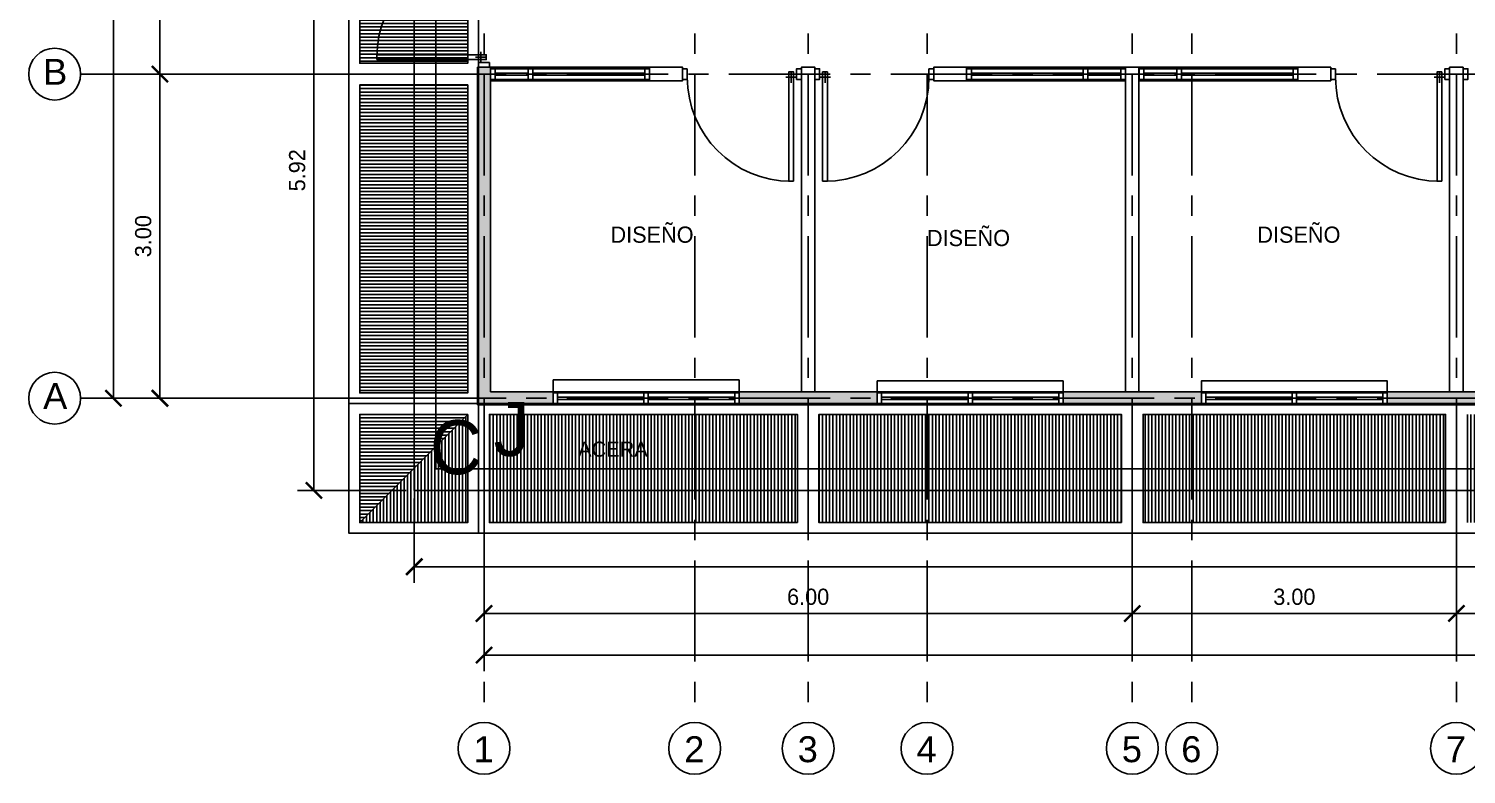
# Model space of a CAD drawing. Header units: millimetres. Extents: x 1.9 to 53.6, y -0.4 to 20.7.
# Drawn here: x 1.94 to 15.24, y 1.73 to 8.63 of the extents above; entities that cross this region are included whole.
import ezdxf

# ---------------------------------------------------------------- set-up
doc = ezdxf.new("R2010")
doc.units = ezdxf.units.MM
doc.header["$MEASUREMENT"] = 0
doc.header["$PDMODE"] = 3
doc.linetypes.add('CENTER', pattern=[2, 1.25, -0.25, 0.25, -0.25])
for name, color, linetype in [('A-COTAS', 252, 'Continuous'), ('A-EJES', 252, 'CENTER'), ('A-PLANTAS', 252, 'Continuous'), ('A-TEXTO', 252, 'Continuous')]:
    doc.layers.add(name, color=color, linetype=linetype)
doc.styles.add('EJES-ARQ$0$PL-EJES$0$R2', font='arial.ttf', dxfattribs={"height": 0.3})
doc.styles.add('T2-E75', font='GOTHIC.TTF', dxfattribs={"height": 0.15})
doc.styles.add('T8-E500', font='GOTHIC.TTF', dxfattribs={"height": 4})
doc.dimstyles.new('E75', dxfattribs={"dimtxt": 0.15, "dimasz": 0.15, "dimexe": 0.15, "dimexo": 0.075, "dimgap": 0.075, "dimtad": 1, "dimzin": 0, "dimdsep": 46, "dimtxsty": 'T2-E75', "dimblk": 'ARCHTICK', "dimcen": 0.15, "dimclrd": 252, "dimclre": 252, "dimclrt": 252, "dimadec": 0, "dimazin": 0, "dimtfac": 1, "dimtofl": 0, "dimtmove": 1, "dimatfit": 3, "dimfxl": 1, "dimtolj": 1, "dimtzin": 0, "dimarcsym": 0})
pattern_1 = [(180, (-3979.054977, -1923.915953), (0, -0.03175), [])]

# ---------------------------------------------------------------- blocks, each defined once
blk = doc.blocks.new('_ArchTick')
at = {"color": 0, "linetype": 'ByBlock', "const_width": 0.15}
blk.add_lwpolyline([(-0.5, -0.5), (0.5, 0.5)], dxfattribs=at)
blk = doc.blocks.new('*D10')
at = {"layer": 'A-COTAS', "color": 252, "lineweight": -2, "transparency": 16777216}
for p, q in [((15.151, 5.081), (15.151, 3.064)), ((18.151, 5.081), (18.151, 3.064)), ((18.151, 3.214), (15.151, 3.214))]:
    blk.add_line(p, q, dxfattribs=at)
at = {"layer": 'Defpoints', "color": 0, "transparency": 16777216}
for p in [(15.151, 5.156), (18.151, 5.156), (15.151, 3.214)]:
    blk.add_point(p, dxfattribs=at)
at = {"layer": 'A-COTAS', "color": 252, "lineweight": -2, "transparency": 16777216, "xscale": 0.15, "yscale": 0.15, "zscale": 0.15, "rotation": 180}
blk.add_blockref('_ArchTick', (15.151, 3.214), dxfattribs=at)
at = {"layer": 'A-COTAS', "color": 252, "lineweight": -2, "transparency": 16777216, "xscale": 0.15, "yscale": 0.15, "zscale": 0.15}
blk.add_blockref('_ArchTick', (18.151, 3.214), dxfattribs=at)
at = {"layer": 'A-COTAS', "color": 252, "transparency": 16777216, "insert": (16.651, 3.368), "char_height": 0.15, "attachment_point": 5, "style": 'T2-E75'}
blk.add_mtext('\\A1;3.00', dxfattribs=at)
blk = doc.blocks.new('*D14')
at = {"layer": 'A-COTAS', "color": 252, "lineweight": -2, "transparency": 16777216}
for p, q in [((4.089, 17.206), (2.571, 17.206)), ((2.721, 5.206), (2.721, 17.206)), ((4.089, 5.206), (2.571, 5.206))]:
    blk.add_line(p, q, dxfattribs=at)
at = {"layer": 'Defpoints', "color": 0, "transparency": 16777216}
for p in [(2.721, 17.206), (4.164, 17.206), (4.164, 5.206)]:
    blk.add_point(p, dxfattribs=at)
at = {"layer": 'A-COTAS', "color": 252, "lineweight": -2, "transparency": 16777216, "xscale": 0.15, "yscale": 0.15, "zscale": 0.15}
for p, rotation in [((2.721, 17.206), 90), ((2.721, 5.206), 270)]:
    blk.add_blockref('_ArchTick', p, dxfattribs=dict(at, rotation=rotation))
at = {"layer": 'A-COTAS', "color": 252, "transparency": 16777216, "insert": (2.567, 11.206), "char_height": 0.15, "attachment_point": 5, "rotation": 90, "style": 'T2-E75'}
blk.add_mtext('\\A1;12.00', dxfattribs=at)
blk = doc.blocks.new('*D17')
at = {"layer": 'A-COTAS', "color": 252, "lineweight": -2, "transparency": 16777216}
for p, q in [((12.151, 5.081), (12.151, 3.064)), ((15.151, 5.081), (15.151, 3.064)), ((15.151, 3.214), (12.151, 3.214))]:
    blk.add_line(p, q, dxfattribs=at)
at = {"layer": 'Defpoints', "color": 0, "transparency": 16777216}
for p in [(12.151, 5.156), (15.151, 5.156), (12.151, 3.214)]:
    blk.add_point(p, dxfattribs=at)
at = {"layer": 'A-COTAS', "color": 252, "lineweight": -2, "transparency": 16777216, "xscale": 0.15, "yscale": 0.15, "zscale": 0.15, "rotation": 180}
blk.add_blockref('_ArchTick', (12.151, 3.214), dxfattribs=at)
at = {"layer": 'A-COTAS', "color": 252, "lineweight": -2, "transparency": 16777216, "xscale": 0.15, "yscale": 0.15, "zscale": 0.15}
blk.add_blockref('_ArchTick', (15.151, 3.214), dxfattribs=at)
at = {"layer": 'A-COTAS', "color": 252, "transparency": 16777216, "insert": (13.651, 3.368), "char_height": 0.15, "attachment_point": 5, "style": 'T2-E75'}
blk.add_mtext('\\A1;3.00', dxfattribs=at)
blk = doc.blocks.new('*D19')
at = {"layer": 'A-COTAS', "color": 252, "lineweight": -2, "transparency": 16777216}
for p, q in [((6.151, 5.081), (6.151, 3.064)), ((12.151, 5.081), (12.151, 3.064)), ((12.151, 3.214), (6.151, 3.214))]:
    blk.add_line(p, q, dxfattribs=at)
at = {"layer": 'Defpoints', "color": 0, "transparency": 16777216}
for p in [(6.151, 5.156), (12.151, 5.156), (6.151, 3.214)]:
    blk.add_point(p, dxfattribs=at)
at = {"layer": 'A-COTAS', "color": 252, "lineweight": -2, "transparency": 16777216, "xscale": 0.15, "yscale": 0.15, "zscale": 0.15, "rotation": 180}
blk.add_blockref('_ArchTick', (6.151, 3.214), dxfattribs=at)
at = {"layer": 'A-COTAS', "color": 252, "lineweight": -2, "transparency": 16777216, "xscale": 0.15, "yscale": 0.15, "zscale": 0.15}
blk.add_blockref('_ArchTick', (12.151, 3.214), dxfattribs=at)
at = {"layer": 'A-COTAS', "color": 252, "transparency": 16777216, "insert": (9.151, 3.368), "char_height": 0.15, "attachment_point": 5, "style": 'T2-E75'}
blk.add_mtext('\\A1;6.00', dxfattribs=at)
blk = doc.blocks.new('*D26')
at = {"layer": 'A-COTAS', "color": 252, "lineweight": -2, "transparency": 16777216}
for p, q in [((6.151, 3.055), (6.151, 2.679)), ((48.151, 3.055), (48.151, 2.679)), ((6.151, 2.829), (48.151, 2.829))]:
    blk.add_line(p, q, dxfattribs=at)
at = {"layer": 'Defpoints', "color": 0, "transparency": 16777216}
for p in [(6.151, 3.13), (48.151, 3.13), (48.151, 2.829)]:
    blk.add_point(p, dxfattribs=at)
at = {"layer": 'A-COTAS', "color": 252, "lineweight": -2, "transparency": 16777216, "xscale": 0.15, "yscale": 0.15, "zscale": 0.15, "rotation": 180}
blk.add_blockref('_ArchTick', (6.151, 2.829), dxfattribs=at)
at = {"layer": 'A-COTAS', "color": 252, "lineweight": -2, "transparency": 16777216, "xscale": 0.15, "yscale": 0.15, "zscale": 0.15}
blk.add_blockref('_ArchTick', (48.151, 2.829), dxfattribs=at)
at = {"layer": 'A-COTAS', "color": 252, "transparency": 16777216, "insert": (27.151, 2.982), "char_height": 0.15, "attachment_point": 5, "style": 'T2-E75'}
blk.add_mtext('\\A1;42.00', dxfattribs=at)
blk = doc.blocks.new('A$C12CA0C20')
at = {"layer": 'A-PLANTAS'}
h = blk.add_hatch(dxfattribs=at)
h.set_pattern_fill('ANSI31', color=256, scale=0.01, angle=135)
h.set_pattern_definition(pattern_1)
h.paths.add_polyline_path([(1.1, 10.15), (0.1, 10.15), (0.1, 7.35), (1.1, 7.35)])
h.paths.add_polyline_path([(1.1, 7.15), (0.1, 7.15), (0.1, 4.35), (1.1, 4.35)])
h.paths.add_polyline_path([(0.1, 1.3), (1.1, 1.3), (1.1, 4.15), (0.1, 4.15)])
h = blk.add_hatch(dxfattribs=at)
h.set_pattern_fill('ANSI31', color=256, scale=0.01, angle=135)
h.set_pattern_definition(pattern_1)
h.paths.add_polyline_path([(0.1, 0.1), (1.1, 1.1), (0.1, 1.1)])
h = blk.add_hatch(dxfattribs=at)
h.set_pattern_fill('ANSI31', color=256, scale=0.01, angle=45)
h.set_pattern_definition([(90, (-3979.054977, -1923.915953), (-0.03175, 0), [])])
h.paths.add_polyline_path([(22.15, 0.1), (22.15, 1.1), (19.35, 1.1), (19.35, 0.1)])
h.paths.add_polyline_path([(19.15, 0.1), (19.15, 1.1), (16.35, 1.1), (16.35, 0.1)])
h.paths.add_polyline_path([(16.15, 0.1), (16.15, 1.1), (13.35, 1.1), (13.35, 0.1)])
h.paths.add_polyline_path([(10.35, 1.1), (10.35, 0.1), (13.15, 0.1), (13.15, 1.1)])
h.paths.add_polyline_path([(7.35, 1.1), (7.35, 0.1), (10.15, 0.1), (10.15, 1.1)])
h.paths.add_polyline_path([(4.35, 1.1), (4.35, 0.1), (7.15, 0.1), (7.15, 1.1)])
h.paths.add_polyline_path([(1.3, 1.1), (1.3, 0.1), (4.15, 0.1), (4.15, 1.1)])
h.paths.add_polyline_path([(0.1, 0.1), (1.1, 0.1), (1.1, 1.1)])
for points in [[(0, 0), (0, 14.5), (44.5, 14.5), (44.5, 0), (0, 0)], [(1.1, 1.1), (0.1, 0.1)]]:
    blk.add_lwpolyline(points, dxfattribs=at)
for points in [[(1.2, 1.2), (1.2, 13.3), (43.3, 13.3), (43.3, 1.2)], [(1.2, 7.25), (0, 7.25), (0, 4.25), (1.2, 4.25)], [(1.1, 7.15), (0.1, 7.15), (0.1, 4.35), (1.1, 4.35)], [(1.2, 4.25), (0, 4.25), (0, 1.2), (1.2, 1.2)], [(1.1, 4.15), (0.1, 4.15), (0.1, 1.3), (1.1, 1.3)], [(1.2, 1.2), (0, 1.2), (0, 0), (1.2, 0)], [(4.25, 0), (1.2, 0), (1.2, 1.2), (4.25, 1.2)], [(7.25, 0), (4.25, 0), (4.25, 1.2), (7.25, 1.2)], [(10.25, 0), (7.25, 0), (7.25, 1.2), (10.25, 1.2)], [(13.25, 0), (10.25, 0), (10.25, 1.2), (13.25, 1.2)], [(1.1, 1.1), (0.1, 1.1), (0.1, 0.1), (1.1, 0.1)], [(4.15, 0.1), (1.3, 0.1), (1.3, 1.1), (4.15, 1.1)], [(7.15, 0.1), (4.35, 0.1), (4.35, 1.1), (7.15, 1.1)], [(10.15, 0.1), (7.35, 0.1), (7.35, 1.1), (10.15, 1.1)]]:
    blk.add_lwpolyline(points, close=True, dxfattribs=at)
blk = doc.blocks.new('A$C25FA49E9')
at = {"layer": 'A-PLANTAS'}
for p, q in [((2.27, 0), (0.59, 0)), ((2.27, 0.1), (0.63, 0.1))]:
    blk.add_line(p, q, dxfattribs=at)
for points in [[(0.63, 0.1), (0.59, 0.1), (0.59, 0), (0.63, 0), (0.63, 0.1)], [(1.425, 0.06), (0.63, 0.06)], [(1.425, 0.04), (0.63, 0.04)], [(1.43, 0.1), (1.47, 0.1), (1.47, 0), (1.43, 0), (1.43, 0.1)], [(2.27, 0.06), (1.475, 0.06)], [(2.27, 0.04), (1.475, 0.04)], [(2.27, 0.1), (2.31, 0.1), (2.31, 0), (2.27, 0), (2.27, 0.1)]]:
    blk.add_lwpolyline(points, dxfattribs=at)
blk = doc.blocks.new('A$C684121B6')
at = {"layer": 'A-PLANTAS'}
for points in [[(0.013, 0), (0.057, 0), (0.057, 0.1), (0.013, 0.1)], [(0.362, 0), (0.406, 0), (0.406, 0.1), (0.362, 0.1)], [(1.439, 0), (1.483, 0), (1.483, 0.1), (1.439, 0.1)]]:
    blk.add_lwpolyline(points, close=True, dxfattribs=at)
for points in [[(0.362, 0.1), (0.057, 0.1)], [(0.362, 0.06), (0.057, 0.06)], [(0.362, 0.04), (0.057, 0.04)], [(1.439, 0.1), (0.406, 0.1)], [(1.439, 0.06), (0.406, 0.06)], [(1.439, 0.04), (0.406, 0.04)], [(0.057, 0), (0.362, 0)], [(0.406, 0), (1.439, 0)]]:
    blk.add_lwpolyline(points, dxfattribs=at)
blk = doc.blocks.new('*D44')
at = {"layer": 'A-COTAS', "color": 252, "lineweight": -2, "transparency": 16777216}
for p, q in [((6.026, 9.706), (3.001, 9.706)), ((3.151, 8.206), (3.151, 9.706)), ((6.026, 8.206), (3.001, 8.206))]:
    blk.add_line(p, q, dxfattribs=at)
at = {"layer": 'Defpoints', "color": 0, "transparency": 16777216}
for p in [(3.151, 9.706), (6.101, 9.706), (6.101, 8.206)]:
    blk.add_point(p, dxfattribs=at)
at = {"layer": 'A-COTAS', "color": 252, "lineweight": -2, "transparency": 16777216, "xscale": 0.15, "yscale": 0.15, "zscale": 0.15}
for p, rotation in [((3.151, 9.706), 90), ((3.151, 8.206), 270)]:
    blk.add_blockref('_ArchTick', p, dxfattribs=dict(at, rotation=rotation))
at = {"layer": 'A-COTAS', "color": 252, "transparency": 16777216, "insert": (2.997, 8.956), "char_height": 0.15, "attachment_point": 5, "rotation": 90, "style": 'T2-E75'}
blk.add_mtext('\\A1;1.50', dxfattribs=at)
blk = doc.blocks.new('*D48')
at = {"layer": 'A-COTAS', "color": 252, "lineweight": -2, "transparency": 16777216}
for p, q in [((6.026, 8.206), (3.001, 8.206)), ((3.151, 5.206), (3.151, 8.206)), ((6.026, 5.206), (3.001, 5.206))]:
    blk.add_line(p, q, dxfattribs=at)
at = {"layer": 'Defpoints', "color": 0, "transparency": 16777216}
for p in [(3.151, 8.206), (6.101, 8.206), (6.101, 5.206)]:
    blk.add_point(p, dxfattribs=at)
at = {"layer": 'A-COTAS', "color": 252, "lineweight": -2, "transparency": 16777216, "xscale": 0.15, "yscale": 0.15, "zscale": 0.15}
for p, rotation in [((3.151, 8.206), 90), ((3.151, 5.206), 270)]:
    blk.add_blockref('_ArchTick', p, dxfattribs=dict(at, rotation=rotation))
at = {"layer": 'A-COTAS', "color": 252, "transparency": 16777216, "insert": (2.997, 6.706), "char_height": 0.15, "attachment_point": 5, "rotation": 90, "style": 'T2-E75'}
blk.add_mtext('\\A1;3.00', dxfattribs=at)
blk = doc.blocks.new('A$C037570ED')
at = {"layer": 'A-PLANTAS'}
for points in [[(0, 0), (0.044, 0), (0.044, 0.1), (0, 0.1)], [(0.349, 0), (0.393, 0), (0.393, 0.1), (0.349, 0.1)], [(1.429, 0), (1.473, 0), (1.473, 0.1), (1.429, 0.1)]]:
    blk.add_lwpolyline(points, close=True, dxfattribs=at)
for points in [[(0.349, 0.1), (0.044, 0.1)], [(0.349, 0.06), (0.044, 0.06)], [(0.349, 0.04), (0.044, 0.04)], [(1.429, 0.1), (0.393, 0.1)], [(1.429, 0.06), (0.393, 0.06)], [(1.429, 0.04), (0.393, 0.04)], [(0.044, 0), (0.349, 0)], [(0.393, 0), (1.429, 0)]]:
    blk.add_lwpolyline(points, dxfattribs=at)
blk = doc.blocks.new('*D52')
at = {"layer": 'A-COTAS', "color": 252, "lineweight": -2, "transparency": 16777216}
for p, q in [((5.505, 4.278), (5.505, 3.497)), ((28.65, 4.278), (28.65, 3.497)), ((28.65, 3.647), (5.505, 3.647))]:
    blk.add_line(p, q, dxfattribs=at)
at = {"layer": 'Defpoints', "color": 0, "transparency": 16777216}
for p in [(5.505, 4.353), (28.65, 4.353), (5.505, 3.647)]:
    blk.add_point(p, dxfattribs=at)
at = {"layer": 'A-COTAS', "color": 252, "lineweight": -2, "transparency": 16777216, "xscale": 0.15, "yscale": 0.15, "zscale": 0.15, "rotation": 180}
blk.add_blockref('_ArchTick', (5.505, 3.647), dxfattribs=at)
at = {"layer": 'A-COTAS', "color": 252, "lineweight": -2, "transparency": 16777216, "xscale": 0.15, "yscale": 0.15, "zscale": 0.15}
blk.add_blockref('_ArchTick', (28.65, 3.647), dxfattribs=at)
at = {"layer": 'A-COTAS', "color": 252, "transparency": 16777216, "insert": (17.078, 3.8), "char_height": 0.15, "attachment_point": 5, "style": 'T2-E75'}
blk.add_mtext('\\A1;23.15', dxfattribs=at)
blk = doc.blocks.new('*D53')
at = {"layer": 'A-COTAS', "color": 252, "lineweight": -2, "transparency": 16777216}
for p, q in [((5.43, 10.278), (4.426, 10.278)), ((4.576, 4.353), (4.576, 10.278)), ((5.43, 4.353), (4.426, 4.353))]:
    blk.add_line(p, q, dxfattribs=at)
at = {"layer": 'Defpoints', "color": 0, "transparency": 16777216}
for p in [(4.576, 10.278), (5.505, 10.278), (5.505, 4.353)]:
    blk.add_point(p, dxfattribs=at)
at = {"layer": 'A-COTAS', "color": 252, "lineweight": -2, "transparency": 16777216, "xscale": 0.15, "yscale": 0.15, "zscale": 0.15}
for p, rotation in [((4.576, 10.278), 90), ((4.576, 4.353), 270)]:
    blk.add_blockref('_ArchTick', p, dxfattribs=dict(at, rotation=rotation))
at = {"layer": 'A-COTAS', "color": 252, "transparency": 16777216, "insert": (4.422, 7.316), "char_height": 0.15, "attachment_point": 5, "rotation": 90, "style": 'T2-E75'}
blk.add_mtext('\\A1;5.92', dxfattribs=at)

msp = doc.modelspace()

# ---------------------------------------------------------------- hatches: boundary and pattern name
at = {"layer": 'A-PLANTAS'}
h = msp.add_hatch(color=256, dxfattribs=at)
h.dxf.hatch_style = 1
h.paths.add_polyline_path([(6.211, 8.269), (6.091, 8.269), (6.091, 5.146), (6.791, 5.146), (6.791, 5.266), (6.211, 5.266)])
h.paths.add_polyline_path([(9.791, 5.266), (8.511, 5.266), (8.511, 5.146), (9.791, 5.146)])
h.paths.add_polyline_path([(12.791, 5.266), (11.511, 5.266), (11.511, 5.146), (12.791, 5.146)])
h.paths.add_polyline_path([(15.791, 5.266), (14.511, 5.266), (14.511, 5.146), (15.791, 5.146)])
h.paths.add_polyline_path([(18.791, 5.266), (17.511, 5.266), (17.511, 5.146), (18.791, 5.146)])
h.paths.add_polyline_path([(21.791, 5.266), (20.511, 5.266), (20.511, 5.146), (21.791, 5.146)])

# ---------------------------------------------------------------- linework, layer by layer
at = {"layer": 'A-COTAS', "color": 5}
for p, q in [((5.505, 4.353), (5.505, 18.074)), ((28.65, 4.353), (5.505, 4.353))]:
    msp.add_line(p, q, dxfattribs=at)
at = {"layer": 'A-COTAS', "color": 1}
for p, q in [((5.705, 4.553), (5.705, 17.874)), ((28.65, 4.553), (5.705, 4.553))]:
    msp.add_line(p, q, dxfattribs=at)
at = {"layer": 'A-EJES', "ltscale": 0.75}
for p, q in [((6.151, 20.206), (6.151, 2.206)), ((8.101, 20.206), (8.101, 2.206)), ((9.151, 20.206), (9.151, 2.206)), ((10.251, 20.206), (10.251, 2.206)), ((12.151, 20.206), (12.151, 2.206)), ((12.701, 20.206), (12.701, 2.206)), ((15.151, 20.206), (15.151, 2.206)), ((2.417, 8.206), (53.133, 8.206)), ((2.417, 5.206), (53.133, 5.206))]:
    msp.add_line(p, q, dxfattribs=at)
at = {"layer": 'A-EJES', "linetype": 'Continuous', "ltscale": 0.75}
for centre in [(2.177, 8.206), (2.177, 5.206), (6.151, 1.966), (8.101, 1.966), (9.151, 1.966), (10.251, 1.966), (12.151, 1.966), (12.701, 1.966), (15.151, 1.966)]:
    msp.add_circle(centre, 0.24, dxfattribs=at)
at = {"layer": 'A-PLANTAS'}
for p, q in [((6.121, 8.313), (6.121, 8.413)), ((6.071, 8.363), (6.171, 8.363)), ((9.044, 8.176), (8.944, 8.176)), ((8.994, 8.126), (8.994, 8.226)), ((9.257, 8.176), (9.357, 8.176)), ((9.307, 8.126), (9.307, 8.226))]:
    msp.add_line(p, q, dxfattribs=at)
at = {"layer": 'A-PLANTAS', "linetype": 'Continuous'}
for p, q in [((15.044, 8.176), (14.944, 8.176)), ((14.994, 8.126), (14.994, 8.226))]:
    msp.add_line(p, q, dxfattribs=at)
at = {"layer": 'A-PLANTAS'}
for points in [[(5.159, 8.341), (6.171, 8.341), (6.171, 8.385), (5.159, 8.385)], [(6.201, 8.269), (6.201, 8.313), (6.101, 8.313), (6.101, 8.269)], [(8.032, 8.256), (7.988, 8.256), (7.988, 8.156), (8.032, 8.156)], [(9.088, 8.256), (9.044, 8.256), (9.044, 8.156), (9.088, 8.156)], [(9.213, 8.256), (9.257, 8.256), (9.257, 8.156), (9.213, 8.156)], [(10.269, 8.256), (10.313, 8.256), (10.313, 8.156), (10.269, 8.156)], [(14.032, 8.256), (13.988, 8.256), (13.988, 8.156), (14.032, 8.156)], [(9.016, 7.214), (9.016, 8.226), (8.972, 8.226), (8.972, 7.214)], [(9.285, 7.214), (9.285, 8.226), (9.329, 8.226), (9.329, 7.214)]]:
    msp.add_lwpolyline(points, close=True, dxfattribs=at)
for points in [[(30.213, 5.146), (6.091, 5.146), (6.091, 8.269)], [(6.211, 8.269), (6.091, 8.269)], [(30.213, 5.266), (6.211, 5.266), (6.211, 8.269)], [(6.211, 8.144), (7.988, 8.144), (7.988, 8.269), (6.211, 8.269)], [(7.683, 8.144), (7.683, 8.269)], [(7.683, 8.144), (7.683, 8.269)], [(9.088, 5.266), (9.088, 8.269), (9.213, 8.269), (9.213, 5.266)], [(12.088, 8.144), (10.313, 8.144), (10.313, 8.269), (13.988, 8.269), (13.988, 8.144), (12.213, 8.144)], [(10.618, 8.144), (10.618, 8.269)], [(12.088, 5.266), (12.088, 8.269), (12.213, 8.269), (12.213, 5.266)], [(13.683, 8.144), (13.683, 8.269)], [(15.088, 5.266), (15.088, 8.269), (15.213, 8.269), (15.213, 5.266)], [(6.791, 5.276), (6.791, 5.376), (8.511, 5.376), (8.511, 5.266)], [(9.791, 5.266), (9.791, 5.366), (11.511, 5.366), (11.511, 5.256)], [(12.791, 5.266), (12.791, 5.366), (14.511, 5.366), (14.511, 5.256)], [(6.791, 5.146), (6.791, 5.266)], [(8.511, 5.146), (8.511, 5.266)], [(9.791, 5.146), (9.791, 5.266)], [(11.511, 5.146), (11.511, 5.266)], [(12.791, 5.146), (12.791, 5.266)], [(14.511, 5.146), (14.511, 5.266)]]:
    msp.add_lwpolyline(points, dxfattribs=at)
at = {"layer": 'A-PLANTAS', "linetype": 'Continuous'}
for points in [[(15.088, 8.256), (15.044, 8.256), (15.044, 8.156), (15.088, 8.156)], [(15.213, 8.256), (15.257, 8.256), (15.257, 8.156), (15.213, 8.156)], [(15.016, 7.214), (15.016, 8.226), (14.972, 8.226), (14.972, 7.214)]]:
    msp.add_lwpolyline(points, close=True, dxfattribs=at)
at = {"layer": 'A-PLANTAS'}
for centre, start, end in [((6.121, 8.363), 90, 180), ((8.994, 8.176), 180, 270), ((9.307, 8.176), 270, 0)]:
    msp.add_arc(centre, 0.962, start, end, dxfattribs=at)
at = {"layer": 'A-PLANTAS', "linetype": 'Continuous'}
msp.add_arc((14.994, 8.176), 0.962, 180, 270, dxfattribs=at)

# ---------------------------------------------------------------- block references
at = {"layer": 'A-PLANTAS'}
for name, p in [('A$C12CA0C20', (4.901, 3.956)), ('A$C037570ED', (6.211, 8.156)), ('A$C684121B6', (12.201, 8.156))]:
    msp.add_blockref(name, p, dxfattribs=at)
at = {"layer": 'A-PLANTAS', "xscale": -1}
msp.add_blockref('A$C684121B6', (12.101, 8.156), dxfattribs=at)
at = {"layer": 'A-PLANTAS', "xscale": -1, "rotation": 180}
for p in [(6.201, 5.256), (9.201, 5.256), (12.201, 5.256)]:
    msp.add_blockref('A$C25FA49E9', p, dxfattribs=at)

# ---------------------------------------------------------------- texts
at = {"layer": 'A-COTAS', "color": 1, "insert": (6.239, 5.171), "char_height": 0.5, "attachment_point": 1, "style": 'T8-E500'}
msp.add_mtext_dynamic_manual_height_columns('J', width=0.50415, gutter_width=20, heights=[0], dxfattribs=at)
at = {"layer": 'A-COTAS', "color": 5, "insert": (5.65, 5.003), "char_height": 0.5, "attachment_point": 1, "style": 'T8-E500'}
msp.add_mtext_dynamic_manual_height_columns('C', width=0.50415, gutter_width=20, heights=[0], dxfattribs=at)
at = {"layer": 'A-EJES', "linetype": 'Continuous', "ltscale": 0.75, "style": 'EJES-ARQ$0$PL-EJES$0$R2'}
for s, p in [('B', (2.07, 8.107)), ('A', (2.07, 5.107)), ('1', (6.054, 1.838)), ('2', (8.004, 1.838)), ('3', (9.054, 1.838)), ('4', (10.154, 1.838)), ('5', (12.054, 1.838)), ('6', (12.604, 1.838)), ('7', (15.054, 1.838))]:
    msp.add_text(s, height=0.24, dxfattribs=at).set_placement(p)
at = {"layer": 'A-TEXTO', "attachment_point": 2, "style": 'T2-E75'}
for s, insert, char_height in [('DISEÑO', (7.706, 6.795), 0.15), ('DISEÑO', (10.635, 6.764), 0.15), ('DISEÑO', (13.693, 6.795), 0.15), ('ACERA', (7.344, 4.805), 0.14)]:
    msp.add_mtext_dynamic_manual_height_columns(s, width=4.1391, gutter_width=0.75, heights=[0], dxfattribs=dict(at, insert=insert, char_height=char_height))

# ---------------------------------------------------------------- dimensions: what is measured, and where the dimension line sits
at = {"layer": 'A-COTAS'}
for base, p1, p2, picture, middle in [((2.721, 17.206), (4.164, 5.206), (4.164, 17.206), '*D14', (2.567, 11.206)), ((3.151, 9.706), (6.101, 8.206), (6.101, 9.706), '*D44', (2.997, 8.956)), ((3.151, 8.206), (6.101, 5.206), (6.101, 8.206), '*D48', (2.997, 6.706))]:
    dim = msp.add_linear_dim(base=base, p1=p1, p2=p2, angle=90, dimstyle='E75', dxfattribs=at)
    dim.commit()
    dim.dimension.update_dxf_attribs({"geometry": picture, "text_midpoint": middle})
at = {"layer": 'A-COTAS', "color": 5}
dim = msp.add_linear_dim(base=(4.5759, 10.2782), p1=(5.505, 4.3533), p2=(5.505, 10.2782), angle=90, dimstyle='E75', dxfattribs=at)
dim.commit()
dim.dimension.update_dxf_attribs({"geometry": '*D53', "text_midpoint": (4.4221, 7.3157)})
at = {"layer": 'A-COTAS'}
for base, p1, p2, picture, middle in [((6.151, 3.214), (12.151, 5.156), (6.151, 5.156), '*D19', (9.151, 3.368)), ((12.151, 3.214), (15.151, 5.156), (12.151, 5.156), '*D17', (13.651, 3.368)), ((15.151, 3.214), (18.151, 5.156), (15.151, 5.156), '*D10', (16.651, 3.368)), ((48.151, 2.829), (6.151, 3.13), (48.151, 3.13), '*D26', (27.151, 2.982))]:
    dim = msp.add_linear_dim(base=base, p1=p1, p2=p2, dimstyle='E75', dxfattribs=at)
    dim.commit()
    dim.dimension.update_dxf_attribs({"geometry": picture, "text_midpoint": middle})
at = {"layer": 'A-COTAS', "color": 5}
dim = msp.add_linear_dim(base=(5.505, 3.6465), p1=(28.6501, 4.3533), p2=(5.505, 4.3533), dimstyle='E75', dxfattribs=at)
dim.commit()
dim.dimension.update_dxf_attribs({"geometry": '*D52', "text_midpoint": (17.0775, 3.8003)})

doc.saveas('drawing.dxf')
